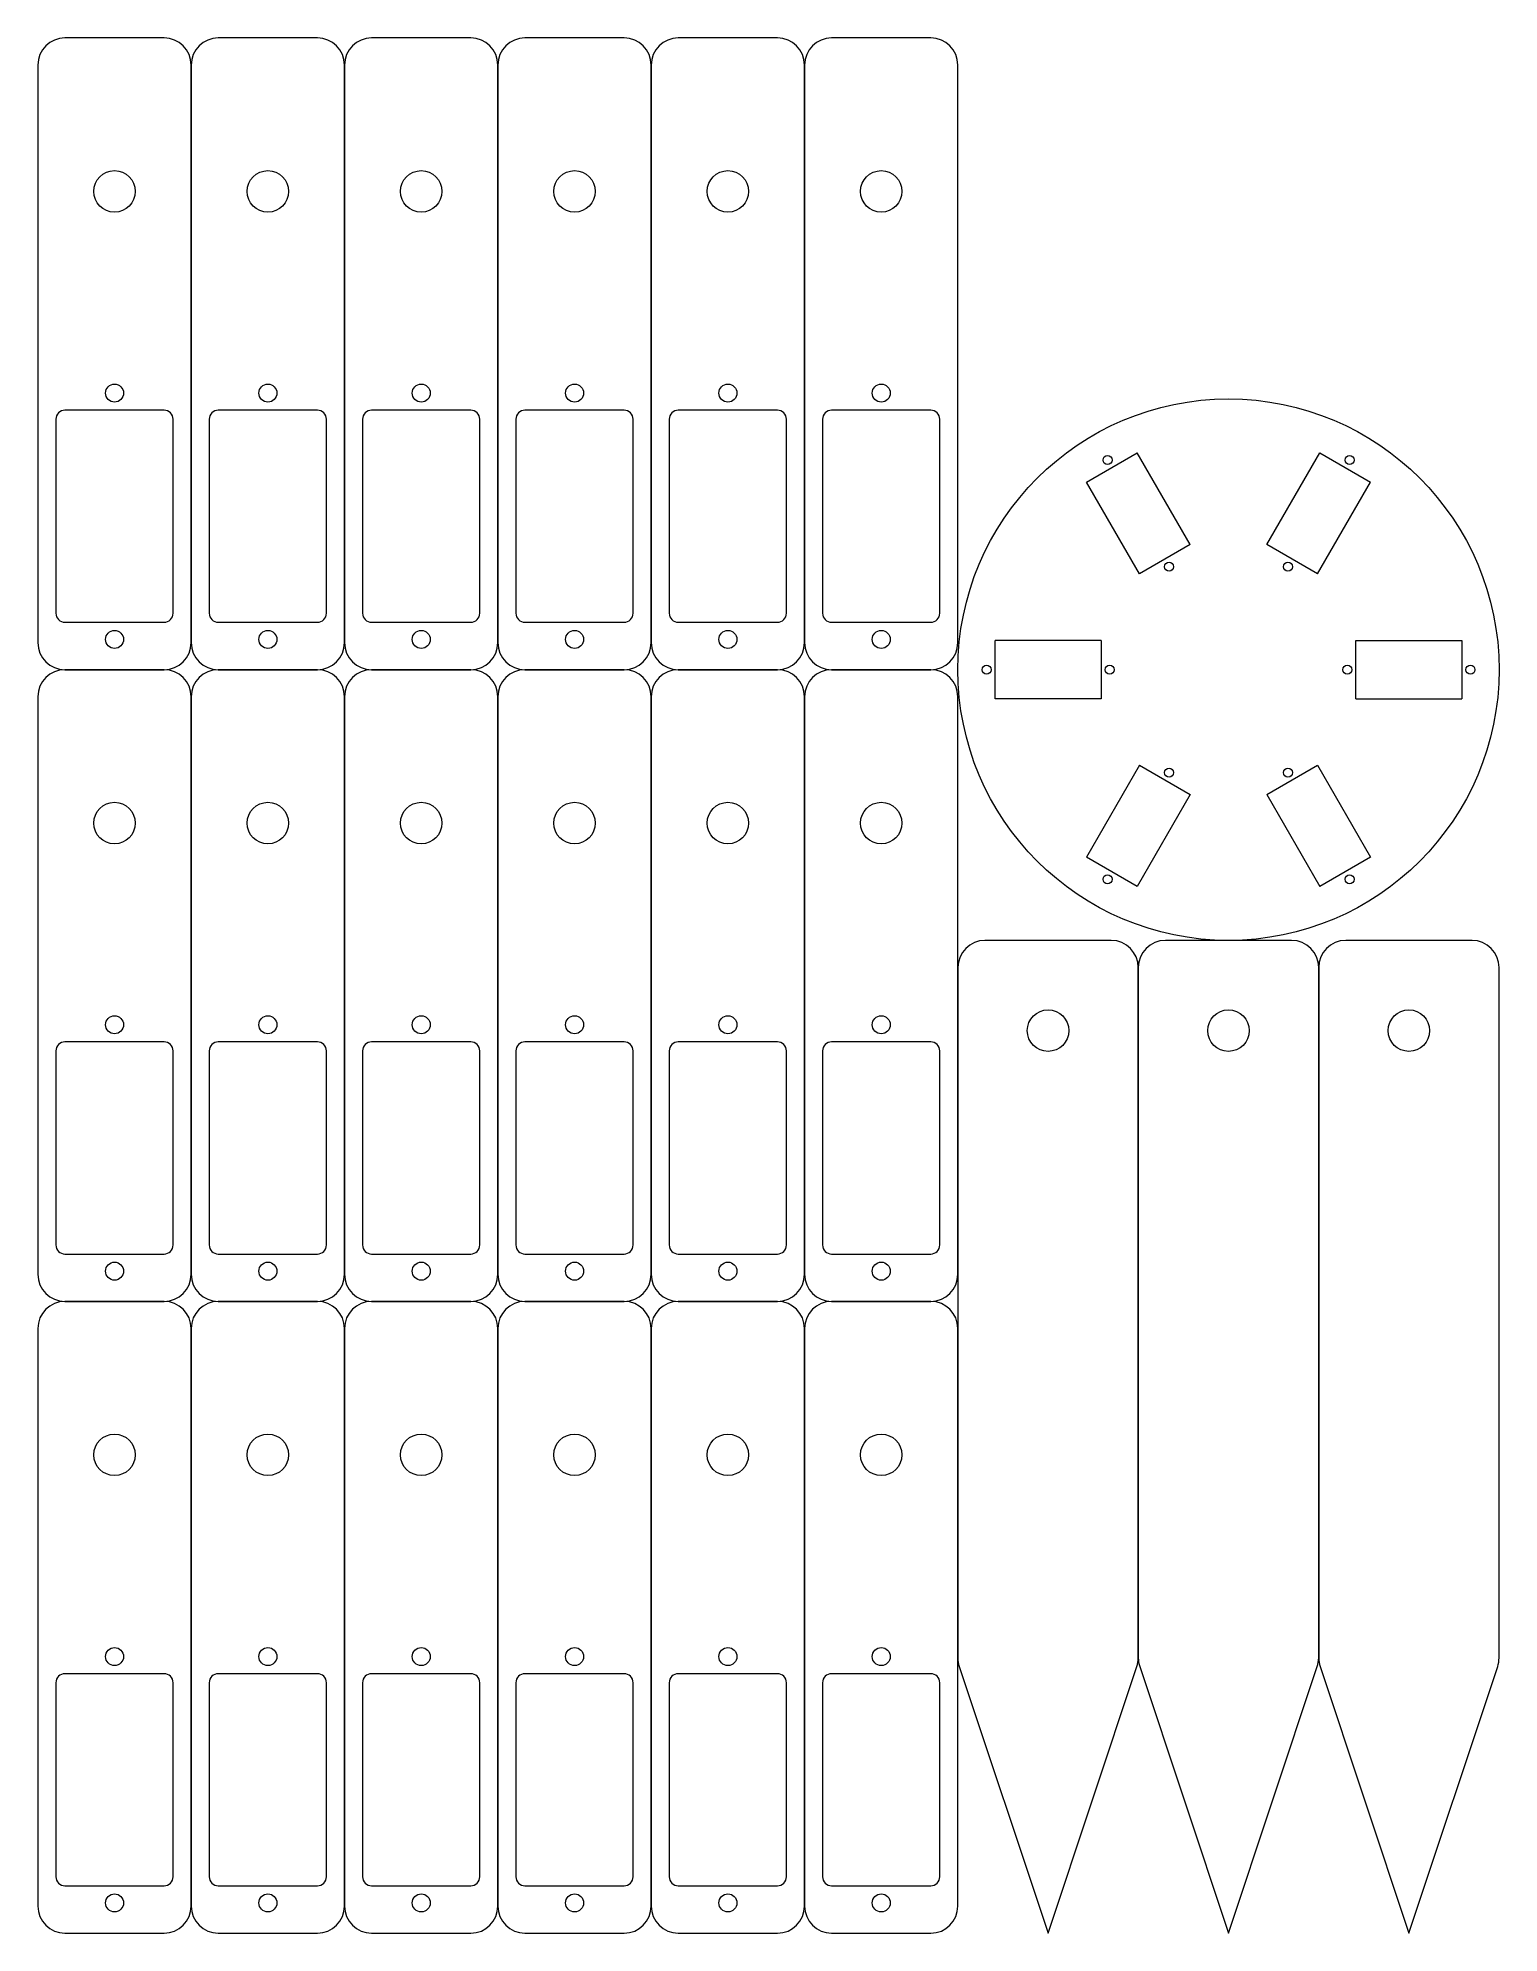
# Model space of a CAD drawing. Header units: millimetres. Extents: x 6 to 168, y -2 to 208.
import ezdxf

# ---------------------------------------------------------------- set-up
doc = ezdxf.new("R2010")
doc.units = ezdxf.units.MM

msp = doc.modelspace()

# ---------------------------------------------------------------- linework, layer by layer
at = {"color": 7, "linetype": 'Continuous', "lineweight": 15}
for p, q in [((20.06, 207.63), (9.06, 207.63)), ((37.06, 207.63), (26.06, 207.63)), ((54.06, 207.63), (43.06, 207.63)), ((71.06, 207.63), (60.06, 207.63)), ((88.06, 207.63), (77.06, 207.63)), ((105.06, 207.63), (94.06, 207.63)), ((6.06, 204.63), (6.06, 140.63)), ((23.06, 140.63), (23.06, 204.63)), ((23.06, 204.63), (23.06, 140.63)), ((40.06, 140.63), (40.06, 204.63)), ((40.06, 204.63), (40.06, 140.63)), ((57.06, 140.63), (57.06, 204.63)), ((57.06, 204.63), (57.06, 140.63)), ((74.06, 140.63), (74.06, 204.63)), ((74.06, 204.63), (74.06, 140.63)), ((91.06, 140.63), (91.06, 204.63)), ((91.06, 204.63), (91.06, 140.63)), ((108.06, 140.63), (108.06, 204.63)), ((20.06, 166.38), (9.06, 166.38)), ((37.06, 166.38), (26.06, 166.38)), ((54.06, 166.38), (43.06, 166.38)), ((71.06, 166.38), (60.06, 166.38)), ((88.06, 166.38), (77.06, 166.38)), ((105.06, 166.38), (94.06, 166.38)), ((8.06, 165.38), (8.06, 143.88)), ((21.06, 143.88), (21.06, 165.38)), ((25.06, 165.38), (25.06, 143.88)), ((38.06, 143.88), (38.06, 165.38)), ((42.06, 165.38), (42.06, 143.88)), ((55.06, 143.88), (55.06, 165.38)), ((59.06, 165.38), (59.06, 143.88)), ((72.06, 143.88), (72.06, 165.38)), ((76.06, 165.38), (76.06, 143.88)), ((89.06, 143.88), (89.06, 165.38)), ((93.06, 165.38), (93.06, 143.88)), ((106.06, 143.88), (106.06, 165.38)), ((122.31, 158.42), (127.94, 161.67)), ((133.82, 151.49), (127.94, 161.67)), ((142.31, 151.49), (148.19, 161.67)), ((148.19, 161.67), (153.82, 158.42)), ((128.19, 148.24), (122.31, 158.42)), ((147.94, 148.24), (153.82, 158.42)), ((133.82, 151.49), (128.19, 148.24)), ((147.94, 148.24), (142.31, 151.49)), ((9.06, 142.88), (20.06, 142.88)), ((26.06, 142.88), (37.06, 142.88)), ((43.06, 142.88), (54.06, 142.88)), ((60.06, 142.88), (71.06, 142.88)), ((77.06, 142.88), (88.06, 142.88)), ((94.06, 142.88), (105.06, 142.88)), ((123.94, 140.88), (112.19, 140.88)), ((112.19, 134.38), (112.19, 140.88)), ((123.94, 140.88), (123.94, 134.38)), ((152.19, 134.38), (152.19, 140.88)), ((152.19, 140.88), (163.94, 140.88)), ((163.94, 140.88), (163.94, 134.38)), ((9.06, 137.63), (20.06, 137.63)), ((20.06, 137.63), (9.06, 137.63)), ((26.06, 137.63), (37.06, 137.63)), ((37.06, 137.63), (26.06, 137.63)), ((43.06, 137.63), (54.06, 137.63)), ((54.06, 137.63), (43.06, 137.63)), ((60.06, 137.63), (71.06, 137.63)), ((71.06, 137.63), (60.06, 137.63)), ((77.06, 137.63), (88.06, 137.63)), ((88.06, 137.63), (77.06, 137.63)), ((94.06, 137.63), (105.06, 137.63)), ((105.06, 137.63), (94.06, 137.63)), ((6.06, 134.63), (6.06, 70.63)), ((23.06, 70.63), (23.06, 134.63)), ((23.06, 134.63), (23.06, 70.63)), ((40.06, 70.63), (40.06, 134.63)), ((40.06, 134.63), (40.06, 70.63)), ((57.06, 70.63), (57.06, 134.63)), ((57.06, 134.63), (57.06, 70.63)), ((74.06, 70.63), (74.06, 134.63)), ((74.06, 134.63), (74.06, 70.63)), ((91.06, 70.63), (91.06, 134.63)), ((91.06, 134.63), (91.06, 70.63)), ((108.06, 70.63), (108.06, 134.63)), ((123.94, 134.38), (112.19, 134.38)), ((152.19, 134.38), (163.94, 134.38)), ((128.19, 127.03), (122.31, 116.85)), ((128.19, 127.03), (133.82, 123.78)), ((142.31, 123.78), (147.94, 127.03)), ((147.94, 127.03), (153.82, 116.85)), ((133.82, 123.78), (127.94, 113.6)), ((142.31, 123.78), (148.19, 113.6)), ((127.94, 113.6), (122.31, 116.85)), ((153.82, 116.85), (148.19, 113.6)), ((125.06, 107.63), (111.06, 107.63)), ((145.06, 107.63), (131.06, 107.63)), ((165.06, 107.63), (151.06, 107.63)), ((108.06, 104.63), (108.06, 28.12)), ((128.06, 28.12), (128.06, 104.63)), ((128.06, 104.63), (128.06, 28.12)), ((148.06, 28.12), (148.06, 104.63)), ((148.06, 104.63), (148.06, 28.12)), ((168.06, 28.12), (168.06, 104.63)), ((8.06, 95.38), (8.06, 73.88)), ((20.06, 96.38), (9.06, 96.38)), ((21.06, 73.88), (21.06, 95.38)), ((25.06, 95.38), (25.06, 73.88)), ((37.06, 96.38), (26.06, 96.38)), ((38.06, 73.88), (38.06, 95.38)), ((42.06, 95.38), (42.06, 73.88)), ((54.06, 96.38), (43.06, 96.38)), ((55.06, 73.88), (55.06, 95.38)), ((59.06, 95.38), (59.06, 73.88)), ((71.06, 96.38), (60.06, 96.38)), ((72.06, 73.88), (72.06, 95.38)), ((76.06, 95.38), (76.06, 73.88)), ((88.06, 96.38), (77.06, 96.38)), ((89.06, 73.88), (89.06, 95.38)), ((93.06, 95.38), (93.06, 73.88)), ((105.06, 96.38), (94.06, 96.38)), ((106.06, 73.88), (106.06, 95.38)), ((9.06, 72.88), (20.06, 72.88)), ((26.06, 72.88), (37.06, 72.88)), ((43.06, 72.88), (54.06, 72.88)), ((60.06, 72.88), (71.06, 72.88)), ((77.06, 72.88), (88.06, 72.88)), ((94.06, 72.88), (105.06, 72.88)), ((9.06, 67.63), (20.06, 67.63)), ((20.06, 67.63), (9.06, 67.63)), ((26.06, 67.63), (37.06, 67.63)), ((37.06, 67.63), (26.06, 67.63)), ((43.06, 67.63), (54.06, 67.63)), ((54.06, 67.63), (43.06, 67.63)), ((60.06, 67.63), (71.06, 67.63)), ((71.06, 67.63), (60.06, 67.63)), ((77.06, 67.63), (88.06, 67.63)), ((88.06, 67.63), (77.06, 67.63)), ((94.06, 67.63), (105.06, 67.63)), ((105.06, 67.63), (94.06, 67.63)), ((6.06, 64.63), (6.06, 0.63)), ((23.06, 0.63), (23.06, 64.63)), ((23.06, 64.63), (23.06, 0.63)), ((40.06, 0.63), (40.06, 64.63)), ((40.06, 64.63), (40.06, 0.63)), ((57.06, 0.63), (57.06, 64.63)), ((57.06, 64.63), (57.06, 0.63)), ((74.06, 0.63), (74.06, 64.63)), ((74.06, 64.63), (74.06, 0.63)), ((91.06, 0.63), (91.06, 64.63)), ((91.06, 64.63), (91.06, 0.63)), ((108.06, 0.63), (108.06, 64.63)), ((8.06, 25.38), (8.06, 3.88)), ((20.06, 26.38), (9.06, 26.38)), ((21.06, 3.88), (21.06, 25.38)), ((25.06, 25.38), (25.06, 3.88)), ((37.06, 26.38), (26.06, 26.38)), ((38.06, 3.88), (38.06, 25.38)), ((42.06, 25.38), (42.06, 3.88)), ((54.06, 26.38), (43.06, 26.38)), ((55.06, 3.88), (55.06, 25.38)), ((59.06, 25.38), (59.06, 3.88)), ((71.06, 26.38), (60.06, 26.38)), ((72.06, 3.88), (72.06, 25.38)), ((76.06, 25.38), (76.06, 3.88)), ((88.06, 26.38), (77.06, 26.38)), ((89.06, 3.88), (89.06, 25.38)), ((93.06, 25.38), (93.06, 3.88)), ((105.06, 26.38), (94.06, 26.38)), ((106.06, 3.88), (106.06, 25.38)), ((108.22, 27.17), (118.06, -2.37)), ((118.06, -2.37), (127.91, 27.17)), ((128.22, 27.17), (138.06, -2.37)), ((138.06, -2.37), (147.91, 27.17)), ((148.22, 27.17), (158.06, -2.37)), ((158.06, -2.37), (167.91, 27.17)), ((9.06, 2.88), (20.06, 2.88)), ((26.06, 2.88), (37.06, 2.88)), ((43.06, 2.88), (54.06, 2.88)), ((60.06, 2.88), (71.06, 2.88)), ((77.06, 2.88), (88.06, 2.88)), ((94.06, 2.88), (105.06, 2.88)), ((9.06, -2.37), (20.06, -2.37)), ((26.06, -2.37), (37.06, -2.37)), ((43.06, -2.37), (54.06, -2.37)), ((60.06, -2.37), (71.06, -2.37)), ((77.06, -2.37), (88.06, -2.37)), ((94.06, -2.37), (105.06, -2.37))]:
    msp.add_line(p, q, dxfattribs=at)
for centre, radius in [((14.56, 190.63), 2.3), ((31.56, 190.63), 2.3), ((48.56, 190.63), 2.3), ((65.56, 190.63), 2.3), ((82.56, 190.63), 2.3), ((99.56, 190.63), 2.3), ((14.56, 168.28), 1), ((31.56, 168.28), 1), ((48.56, 168.28), 1), ((65.56, 168.28), 1), ((82.56, 168.28), 1), ((99.56, 168.28), 1), ((138.06, 137.63), 30), ((124.65, 160.86), 0.5), ((151.48, 160.86), 0.5), ((131.48, 149.04), 0.5), ((144.65, 149.04), 0.5), ((14.56, 140.98), 1), ((31.56, 140.98), 1), ((48.56, 140.98), 1), ((65.56, 140.98), 1), ((82.56, 140.98), 1), ((99.56, 140.98), 1), ((111.24, 137.63), 0.5), ((124.89, 137.63), 0.5), ((151.24, 137.63), 0.5), ((164.89, 137.63), 0.5), ((131.48, 126.22), 0.5), ((144.65, 126.22), 0.5), ((14.56, 120.63), 2.3), ((31.56, 120.63), 2.3), ((48.56, 120.63), 2.3), ((65.56, 120.63), 2.3), ((82.56, 120.63), 2.3), ((99.56, 120.63), 2.3), ((124.65, 114.4), 0.5), ((151.48, 114.4), 0.5), ((14.56, 98.28), 1), ((31.56, 98.28), 1), ((48.56, 98.28), 1), ((65.56, 98.28), 1), ((82.56, 98.28), 1), ((99.56, 98.28), 1), ((118.06, 97.63), 2.3), ((138.06, 97.63), 2.3), ((158.06, 97.63), 2.3), ((14.56, 70.98), 1), ((31.56, 70.98), 1), ((48.56, 70.98), 1), ((65.56, 70.98), 1), ((82.56, 70.98), 1), ((99.56, 70.98), 1), ((14.56, 50.63), 2.3), ((31.56, 50.63), 2.3), ((48.56, 50.63), 2.3), ((65.56, 50.63), 2.3), ((82.56, 50.63), 2.3), ((99.56, 50.63), 2.3), ((14.56, 28.28), 1), ((31.56, 28.28), 1), ((48.56, 28.28), 1), ((65.56, 28.28), 1), ((82.56, 28.28), 1), ((99.56, 28.28), 1), ((14.56, 0.98), 1), ((31.56, 0.98), 1), ((48.56, 0.98), 1), ((65.56, 0.98), 1), ((82.56, 0.98), 1), ((99.56, 0.98), 1)]:
    msp.add_circle(centre, radius, dxfattribs=at)
for centre, radius, start, end in [((9.06, 204.63), 3, 90, 180), ((20.06, 204.63), 3, 0, 90), ((26.06, 204.63), 3, 90, 180), ((37.06, 204.63), 3, 0, 90), ((43.06, 204.63), 3, 90, 180), ((54.06, 204.63), 3, 0, 90), ((60.06, 204.63), 3, 90, 180), ((71.06, 204.63), 3, 0, 90), ((77.06, 204.63), 3, 90, 180), ((88.06, 204.63), 3, 0, 90), ((94.06, 204.63), 3, 90, 180), ((105.06, 204.63), 3, 0, 90), ((9.06, 165.38), 1, 90, 180), ((20.06, 165.38), 1, 0, 90), ((26.06, 165.38), 1, 90, 180), ((37.06, 165.38), 1, 0, 90), ((43.06, 165.38), 1, 90, 180), ((54.06, 165.38), 1, 0, 90), ((60.06, 165.38), 1, 90, 180), ((71.06, 165.38), 1, 0, 90), ((77.06, 165.38), 1, 90, 180), ((88.06, 165.38), 1, 0, 90), ((94.06, 165.38), 1, 90, 180), ((105.06, 165.38), 1, 0, 90), ((9.06, 143.88), 1, 180, 270), ((20.06, 143.88), 1, 270, 0), ((26.06, 143.88), 1, 180, 270), ((37.06, 143.88), 1, 270, 0), ((43.06, 143.88), 1, 180, 270), ((54.06, 143.88), 1, 270, 0), ((60.06, 143.88), 1, 180, 270), ((71.06, 143.88), 1, 270, 0), ((77.06, 143.88), 1, 180, 270), ((88.06, 143.88), 1, 270, 0), ((94.06, 143.88), 1, 180, 270), ((105.06, 143.88), 1, 270, 0), ((9.06, 140.63), 3, 180, 270), ((20.06, 140.63), 3, 270, 0), ((26.06, 140.63), 3, 180, 270), ((37.06, 140.63), 3, 270, 0), ((43.06, 140.63), 3, 180, 270), ((54.06, 140.63), 3, 270, 0), ((60.06, 140.63), 3, 180, 270), ((71.06, 140.63), 3, 270, 0), ((77.06, 140.63), 3, 180, 270), ((88.06, 140.63), 3, 270, 0), ((94.06, 140.63), 3, 180, 270), ((105.06, 140.63), 3, 270, 0), ((9.06, 134.63), 3, 90, 180), ((20.06, 134.63), 3, 0, 90), ((26.06, 134.63), 3, 90, 180), ((37.06, 134.63), 3, 0, 90), ((43.06, 134.63), 3, 90, 180), ((54.06, 134.63), 3, 0, 90), ((60.06, 134.63), 3, 90, 180), ((71.06, 134.63), 3, 0, 90), ((77.06, 134.63), 3, 90, 180), ((88.06, 134.63), 3, 0, 90), ((94.06, 134.63), 3, 90, 180), ((105.06, 134.63), 3, 0, 90), ((111.06, 104.63), 3, 90, 180), ((125.06, 104.63), 3, 0, 90), ((131.06, 104.63), 3, 90, 180), ((145.06, 104.63), 3, 0, 90), ((151.06, 104.63), 3, 90, 180), ((165.06, 104.63), 3, 0, 90), ((9.06, 95.38), 1, 90, 180), ((20.06, 95.38), 1, 0, 90), ((26.06, 95.38), 1, 90, 180), ((37.06, 95.38), 1, 0, 90), ((43.06, 95.38), 1, 90, 180), ((54.06, 95.38), 1, 0, 90), ((60.06, 95.38), 1, 90, 180), ((71.06, 95.38), 1, 0, 90), ((77.06, 95.38), 1, 90, 180), ((88.06, 95.38), 1, 0, 90), ((94.06, 95.38), 1, 90, 180), ((105.06, 95.38), 1, 0, 90), ((9.06, 73.88), 1, 180, 270), ((20.06, 73.88), 1, 270, 0), ((26.06, 73.88), 1, 180, 270), ((37.06, 73.88), 1, 270, 0), ((43.06, 73.88), 1, 180, 270), ((54.06, 73.88), 1, 270, 0), ((60.06, 73.88), 1, 180, 270), ((71.06, 73.88), 1, 270, 0), ((77.06, 73.88), 1, 180, 270), ((88.06, 73.88), 1, 270, 0), ((94.06, 73.88), 1, 180, 270), ((105.06, 73.88), 1, 270, 0), ((9.06, 70.63), 3, 180, 270), ((20.06, 70.63), 3, 270, 0), ((26.06, 70.63), 3, 180, 270), ((37.06, 70.63), 3, 270, 0), ((43.06, 70.63), 3, 180, 270), ((54.06, 70.63), 3, 270, 0), ((60.06, 70.63), 3, 180, 270), ((71.06, 70.63), 3, 270, 0), ((77.06, 70.63), 3, 180, 270), ((88.06, 70.63), 3, 270, 0), ((94.06, 70.63), 3, 180, 270), ((105.06, 70.63), 3, 270, 0), ((9.06, 64.63), 3, 90, 180), ((20.06, 64.63), 3, 0, 90), ((26.06, 64.63), 3, 90, 180), ((37.06, 64.63), 3, 0, 90), ((43.06, 64.63), 3, 90, 180), ((54.06, 64.63), 3, 0, 90), ((60.06, 64.63), 3, 90, 180), ((71.06, 64.63), 3, 0, 90), ((77.06, 64.63), 3, 90, 180), ((88.06, 64.63), 3, 0, 90), ((94.06, 64.63), 3, 90, 180), ((105.06, 64.63), 3, 0, 90), ((111.06, 28.12), 3, 180, 198.4349), ((125.06, 28.12), 3, 341.5651, 0), ((131.06, 28.12), 3, 180, 198.4349), ((145.06, 28.12), 3, 341.5651, 0), ((151.06, 28.12), 3, 180, 198.4349), ((165.06, 28.12), 3, 341.5651, 0), ((9.06, 25.38), 1, 90, 180), ((20.06, 25.38), 1, 0, 90), ((26.06, 25.38), 1, 90, 180), ((37.06, 25.38), 1, 0, 90), ((43.06, 25.38), 1, 90, 180), ((54.06, 25.38), 1, 0, 90), ((60.06, 25.38), 1, 90, 180), ((71.06, 25.38), 1, 0, 90), ((77.06, 25.38), 1, 90, 180), ((88.06, 25.38), 1, 0, 90), ((94.06, 25.38), 1, 90, 180), ((105.06, 25.38), 1, 0, 90), ((9.06, 3.88), 1, 180, 270), ((20.06, 3.88), 1, 270, 0), ((26.06, 3.88), 1, 180, 270), ((37.06, 3.88), 1, 270, 0), ((43.06, 3.88), 1, 180, 270), ((54.06, 3.88), 1, 270, 0), ((60.06, 3.88), 1, 180, 270), ((71.06, 3.88), 1, 270, 0), ((77.06, 3.88), 1, 180, 270), ((88.06, 3.88), 1, 270, 0), ((94.06, 3.88), 1, 180, 270), ((105.06, 3.88), 1, 270, 0), ((9.06, 0.63), 3, 180, 270), ((20.06, 0.63), 3, 270, 0), ((26.06, 0.63), 3, 180, 270), ((37.06, 0.63), 3, 270, 0), ((43.06, 0.63), 3, 180, 270), ((54.06, 0.63), 3, 270, 0), ((60.06, 0.63), 3, 180, 270), ((71.06, 0.63), 3, 270, 0), ((77.06, 0.63), 3, 180, 270), ((88.06, 0.63), 3, 270, 0), ((94.06, 0.63), 3, 180, 270), ((105.06, 0.63), 3, 270, 0)]:
    msp.add_arc(centre, radius, start, end, dxfattribs=at)

doc.saveas('drawing.dxf')
